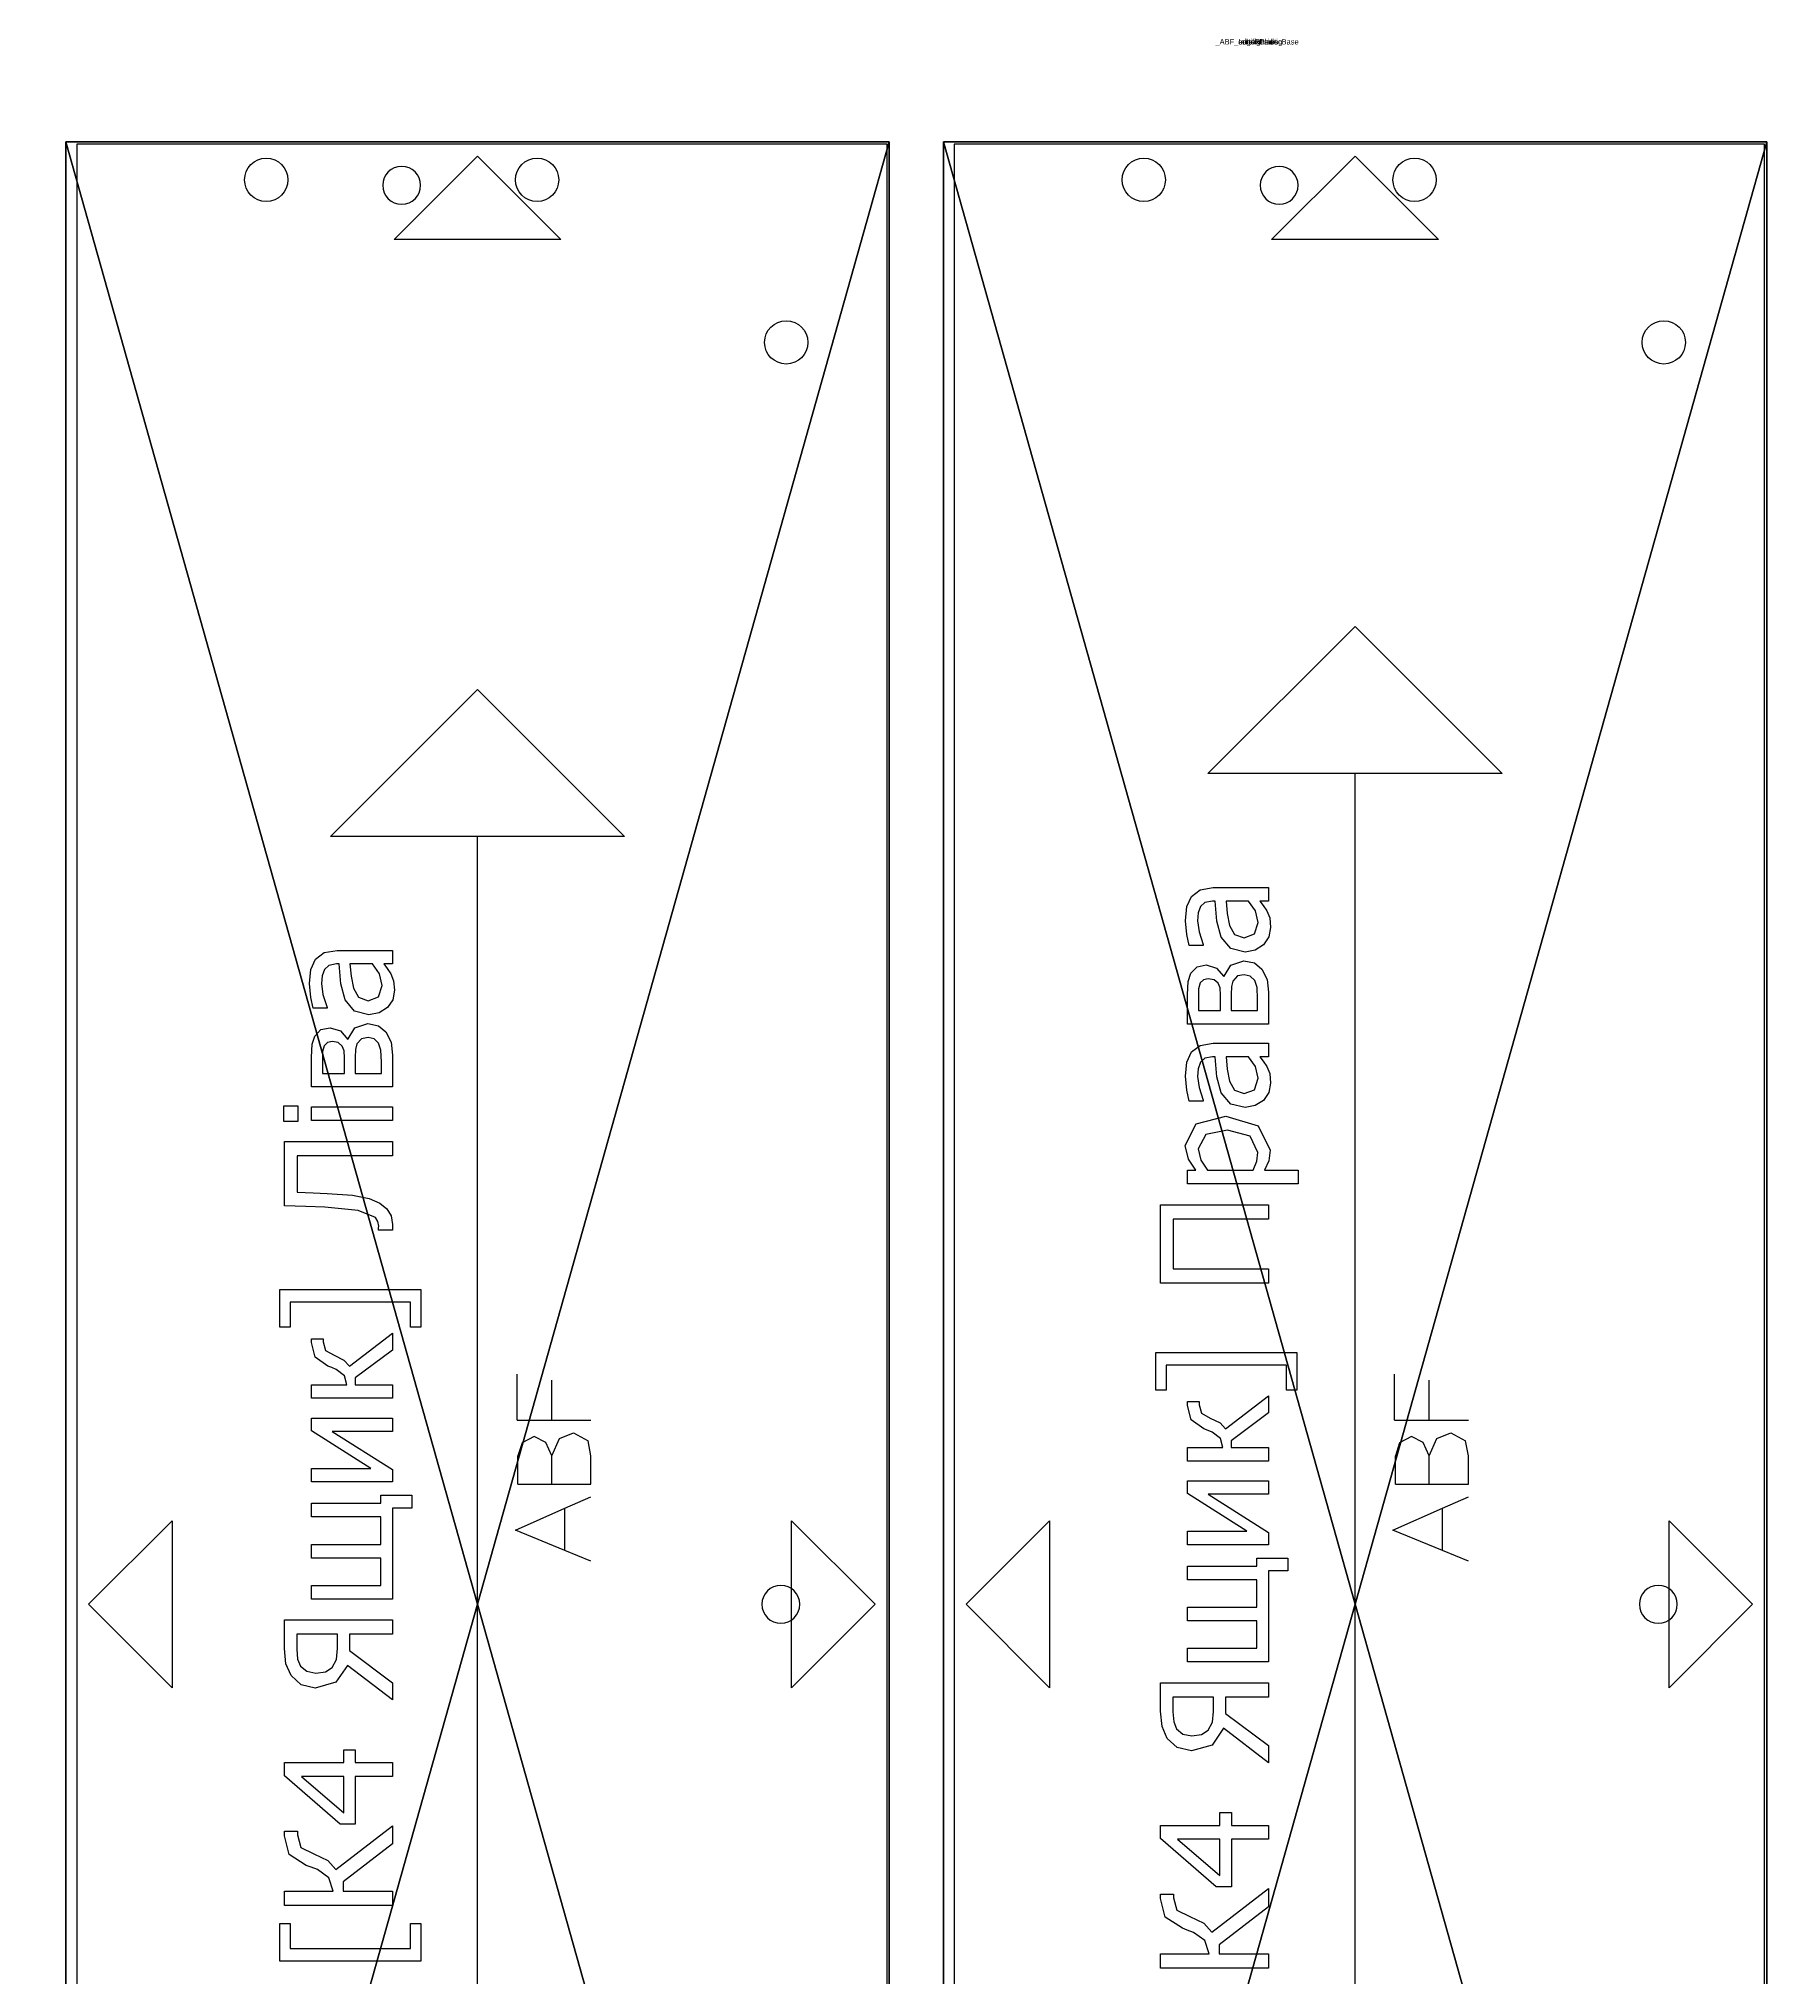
# Model space of a CAD drawing. Header units: millimetres. Extents: x -70178 to 17, y -3145 to 2055.
# Drawn here: x -7323 to -7001.5, y 201.1 to 559.1 of the extents above; entities that cross this region are included whole.
import ezdxf

# ---------------------------------------------------------------- set-up
doc = ezdxf.new("R2010")
doc.units = ezdxf.units.MM
doc.header["$LTSCALE"] = 25.4
doc.layers.get('0').update_dxf_attribs({"true_color": 0xffffff})
for name, color, linetype, true_color in [('ABF_cuttingLines', 34, 'Continuous', 0xaa4400), ('ABF_edgeBanding', 32, 'Continuous', 0xcc6600), ('ABF_Label', 253, 'Continuous', 0x9999cc), ('D7-DEPTHF-$44817', 252, 'Continuous', 0x777799), ('D8-DEPTH12-$38878', 36, 'Continuous', 0x664400)]:
    doc.layers.add(name, color=color, linetype=linetype, true_color=true_color)

# ---------------------------------------------------------------- blocks, each defined once
blk = doc.blocks.new('Group99#1')
at = {"layer": 'D8-DEPTH12-$38878', "color": 0, "extrusion": (0, 0, -1)}
blk.add_circle((0, -9), 4, dxfattribs=at)
blk = doc.blocks.new('Group103#1')
at = {"layer": 'D8-DEPTH12-$38878', "color": 0, "extrusion": (0, 0, -1)}
blk.add_circle((0, -9), 4, dxfattribs=at)
blk = doc.blocks.new('Group105#2')
at = {"layer": 'D7-DEPTHF-$44817', "color": 0}
blk.add_circle((0, -8, 16), 3.5, dxfattribs=at)
blk = doc.blocks.new('Group109#1')
at = {"layer": 'D8-DEPTH12-$38878', "color": 0, "extrusion": (0, 0, -1)}
blk.add_circle((-9, 0), 4, dxfattribs=at)
blk = doc.blocks.new('Group120#1')
at = {"layer": 'D7-DEPTHF-$44817', "color": 0}
blk.add_circle((8, 0, 16), 3.5, dxfattribs=at)
blk = doc.blocks.new('Group1127#1')
at = {"layer": 'ABF_Label', "color": 0}
for p, q in [((-44.01, 10.47), (-44.01, 23.51)), ((-44.01, 23.51), (-42.27, 23.51)), ((-42.27, 23.51), (-42.27, 17.63)), ((-37.84, 22.94), (-35.58, 23.51)), ((-35.58, 23.51), (-35.05, 23.51)), ((-35.05, 23.51), (-35.05, 21.96)), ((-34.17, 16.79), (-28.34, 23.51)), ((-28.34, 23.51), (-26.73, 23.51)), ((-26.73, 23.51), (-26.73, 16.35)), ((-14.77, 23.33), (-12.93, 23.51)), ((-12.93, 23.51), (-9.48, 23.51)), ((-9.48, 23.51), (-9.48, 10.47)), ((25.91, 22.84), (25.91, 24.09)), ((25.91, 24.09), (30.47, 24.09)), ((30.47, 24.09), (30.47, 7.03)), ((38.85, 10.47), (38.85, 23.51)), ((38.85, 23.51), (48.32, 23.51)), ((48.32, 23.51), (48.32, 10.47)), ((-39.18, 20.88), (-37.84, 22.94)), ((-36.98, 21.54), (-37.77, 19.97)), ((-35.49, 21.96), (-36.98, 21.54)), ((-35.05, 21.96), (-35.49, 21.96)), ((-28.41, 21.45), (-32.81, 16.35)), ((-28.41, 16.35), (-28.41, 21.45)), ((-17.74, 19.79), (-17.32, 21.52)), ((-17.32, 21.52), (-16.23, 22.72)), ((-16.23, 22.72), (-14.77, 23.33)), ((-15.06, 21.57), (-15.69, 20.81)), ((-14.23, 21.92), (-15.06, 21.57)), ((-13.02, 22.02), (-14.23, 21.92)), ((-11.22, 22.02), (-13.02, 22.02)), ((-11.22, 17.1), (-11.22, 22.02)), ((28.93, 22.84), (25.91, 22.84)), ((28.93, 8.29), (28.93, 22.84)), ((46.58, 21.97), (40.58, 21.97)), ((40.58, 21.97), (40.58, 10.47)), ((46.58, 10.47), (46.58, 21.97)), ((-40.65, 18.15), (-39.67, 19.53)), ((-39.67, 19.53), (-39.39, 20.28)), ((-39.39, 20.28), (-39.18, 20.88)), ((-37.77, 19.97), (-38.58, 18.27)), ((-17.02, 17.29), (-17.74, 19.79)), ((-15.69, 20.81), (-15.92, 19.73)), ((-15.92, 19.73), (-15.76, 18.57)), ((-6.97, 10.47), (-6.97, 20.25)), ((-6.97, 20.25), (-5.32, 20.25)), ((-5.32, 20.25), (-5.32, 11.86)), ((-2, 11.86), (-2, 20.25)), ((-2, 20.25), (-0.35, 20.25)), ((-0.35, 20.25), (-0.35, 11.86)), ((2.96, 11.86), (2.96, 20.25)), ((2.96, 20.25), (4.61, 20.25)), ((4.61, 20.25), (4.61, 11.86)), ((7.2, 10.47), (7.2, 20.25)), ((7.2, 20.25), (8.83, 20.25)), ((8.83, 20.25), (8.83, 13.07)), ((8.83, 13.07), (13.39, 20.25)), ((13.39, 20.25), (14.93, 20.25)), ((14.93, 20.25), (14.93, 10.47)), ((17.31, 10.47), (17.31, 20.25)), ((17.31, 20.25), (18.96, 20.25)), ((18.96, 20.25), (18.96, 15.99)), ((21.22, 18.28), (22.29, 19.8)), ((22.29, 19.8), (24.06, 20.25)), ((24.13, 18.83), (23.1, 18.55)), ((24.06, 20.25), (24.51, 20.25)), ((24.51, 18.83), (24.13, 18.83)), ((24.51, 20.25), (24.51, 18.83)), ((50.83, 6.86), (50.83, 20.25)), ((50.83, 20.25), (52.48, 20.25)), ((52.48, 20.25), (52.48, 19.23)), ((52.48, 19.23), (53.84, 20.15)), ((55.07, 18.95), (53.72, 18.64)), ((53.84, 20.15), (55.47, 20.52)), ((56.8, 18.03), (55.07, 18.95)), ((55.47, 20.52), (58.1, 19.19)), ((58.1, 19.19), (59.04, 15.62)), ((60.86, 20.04), (62.16, 20.33)), ((60.86, 18.37), (60.86, 20.04)), ((62.5, 18.86), (60.96, 18.37)), ((62.16, 20.33), (63.85, 20.49)), ((63.84, 19.03), (62.5, 18.86)), ((64.77, 18.97), (63.84, 19.03)), ((63.85, 20.49), (65.55, 20.33)), ((65.55, 18.7), (64.77, 18.97)), ((65.55, 20.33), (66.79, 19.76)), ((66.79, 19.76), (67.59, 18.72)), ((70.16, 10.47), (70.16, 20.25)), ((70.16, 20.25), (73.75, 20.25)), ((73.36, 18.94), (71.79, 18.94)), ((71.79, 18.94), (71.79, 16.26)), ((74.44, 18.91), (73.36, 18.94)), ((73.75, 20.25), (75.33, 20.18)), ((75.14, 18.71), (74.44, 18.91)), ((75.33, 20.18), (76.32, 19.85)), ((76.32, 19.85), (77.08, 19.1)), ((77.08, 19.1), (77.33, 18)), ((79.68, 20.04), (80.99, 20.33)), ((79.68, 18.37), (79.68, 20.04)), ((81.32, 18.86), (79.78, 18.37)), ((80.99, 20.33), (82.67, 20.49)), ((82.66, 19.03), (81.32, 18.86)), ((83.6, 18.97), (82.66, 19.03)), ((82.67, 20.49), (84.37, 20.33)), ((84.37, 18.7), (83.6, 18.97)), ((84.37, 20.33), (85.61, 19.76)), ((85.61, 19.76), (86.41, 18.72)), ((-42.27, 17.63), (-40.65, 18.15)), ((-41.18, 16.44), (-42.27, 16.44)), ((-42.27, 16.44), (-42.27, 10.47)), ((-36.57, 10.47), (-41.18, 16.44)), ((-38.58, 18.27), (-39.65, 17.32)), ((-39.65, 17.32), (-34.36, 10.47)), ((-34.17, 14.95), (-34.17, 16.79)), ((-14.98, 15.91), (-17.02, 17.29)), ((-15.76, 18.57), (-15.24, 17.74)), ((-15.24, 17.74), (-14.27, 17.23)), ((-14.27, 17.23), (-12.95, 17.1)), ((-12.95, 17.1), (-11.22, 17.1)), ((13.3, 17.76), (8.69, 10.47)), ((13.3, 10.47), (13.3, 17.76)), ((20.05, 16.26), (20.81, 17.26)), ((20.81, 17.26), (21.03, 17.77)), ((21.03, 17.77), (21.22, 18.28)), ((22.51, 17.51), (21.94, 16.32)), ((23.1, 18.55), (22.51, 17.51)), ((53.72, 18.64), (52.48, 17.84)), ((52.48, 17.84), (52.48, 12.3)), ((57.34, 15.43), (56.8, 18.03)), ((60.96, 18.37), (60.86, 18.37)), ((61.85, 16.17), (63.79, 16.69)), ((63.79, 16.69), (66.21, 16.9)), ((66.04, 18.15), (65.55, 18.7)), ((66.21, 17.22), (66.04, 18.15)), ((66.21, 16.9), (66.21, 17.22)), ((67.59, 18.72), (67.85, 17.16)), ((67.85, 17.16), (67.85, 10.47)), ((74.54, 16.31), (75.1, 16.55)), ((75.1, 16.55), (75.51, 17.03)), ((75.53, 18.32), (75.14, 18.71)), ((75.51, 17.03), (75.64, 17.74)), ((75.64, 17.74), (75.53, 18.32)), ((76.94, 16.74), (75.92, 15.88)), ((77.33, 18), (76.94, 16.74)), ((79.78, 18.37), (79.68, 18.37)), ((80.67, 16.17), (82.62, 16.69)), ((82.62, 16.69), (85.03, 16.9)), ((84.86, 18.15), (84.37, 18.7)), ((85.03, 17.22), (84.86, 18.15)), ((85.03, 16.9), (85.03, 17.22)), ((86.41, 18.72), (86.67, 17.16)), ((86.67, 17.16), (86.67, 10.47)), ((-28.41, 14.95), (-34.17, 14.95)), ((-32.81, 16.35), (-28.41, 16.35)), ((-28.41, 10.47), (-28.41, 14.95)), ((-26.73, 16.35), (-25.18, 16.35)), ((-25.18, 14.95), (-26.73, 14.95)), ((-26.73, 14.95), (-26.73, 10.47)), ((-25.18, 16.35), (-25.18, 14.95)), ((-19.17, 10.47), (-14.98, 15.91)), ((-13.19, 15.65), (-17.08, 10.47)), ((-11.22, 15.65), (-13.19, 15.65)), ((-11.22, 10.47), (-11.22, 15.65)), ((18.96, 15.99), (20.05, 16.26)), ((19.78, 14.98), (18.96, 14.98)), ((18.96, 14.98), (18.96, 10.47)), ((23.14, 10.47), (19.78, 14.98)), ((21.94, 16.32), (21.2, 15.67)), ((21.2, 15.67), (25.19, 10.47)), ((56.63, 12.69), (57.34, 15.43)), ((59.04, 15.62), (57.87, 11.72)), ((60.06, 13.3), (60.49, 15.03)), ((60.49, 15.03), (61.85, 16.17)), ((62.19, 14.57), (61.76, 13.41)), ((63.28, 15.19), (62.19, 14.57)), ((64.73, 15.45), (63.28, 15.19)), ((66.21, 15.59), (64.73, 15.45)), ((66.21, 12.88), (66.21, 15.59)), ((71.79, 16.26), (73.68, 16.26)), ((73.73, 14.98), (71.79, 14.98)), ((71.79, 14.98), (71.79, 11.78)), ((73.68, 16.26), (74.54, 16.31)), ((74.7, 14.94), (73.73, 14.98)), ((75.35, 14.76), (74.7, 14.94)), ((75.99, 14.22), (75.35, 14.76)), ((75.92, 15.88), (75.96, 15.82)), ((75.96, 15.82), (77.29, 15)), ((76.13, 13.42), (75.99, 14.22)), ((77.29, 15), (77.83, 13.43)), ((78.88, 13.3), (79.31, 15.03)), ((79.31, 15.03), (80.67, 16.17)), ((81.01, 14.57), (80.58, 13.41)), ((82.1, 15.19), (81.01, 14.57)), ((83.55, 15.45), (82.1, 15.19)), ((85.03, 15.59), (83.55, 15.45)), ((85.03, 12.88), (85.03, 15.59)), ((-5.32, 11.86), (-2, 11.86)), ((-0.35, 11.86), (2.96, 11.86)), ((4.61, 11.86), (5.58, 11.86)), ((5.58, 11.86), (5.58, 8.12)), ((52.48, 12.3), (53.59, 11.87)), ((53.59, 11.87), (54.64, 11.75)), ((54.64, 11.75), (56.63, 12.69)), ((57.87, 11.72), (54.91, 10.27)), ((60.3, 12.06), (60.06, 13.3)), ((60.93, 11.06), (60.3, 12.06)), ((61.76, 13.41), (62.23, 12.14)), ((62.23, 12.14), (63.62, 11.71)), ((63.62, 11.71), (65.03, 12.05)), ((65.03, 12.05), (66.21, 12.88)), ((71.79, 11.78), (73.22, 11.78)), ((73.22, 11.78), (74.59, 11.85)), ((74.59, 11.85), (75.43, 12.13)), ((75.43, 12.13), (75.97, 12.66)), ((75.97, 12.66), (76.13, 13.42)), ((77.56, 12.17), (76.82, 11.25)), ((77.83, 13.43), (77.56, 12.17)), ((79.12, 12.06), (78.88, 13.3)), ((79.75, 11.06), (79.12, 12.06)), ((80.58, 13.41), (81.06, 12.14)), ((81.06, 12.14), (82.44, 11.71)), ((82.44, 11.71), (83.85, 12.05)), ((83.85, 12.05), (85.03, 12.88)), ((-42.27, 10.47), (-44.01, 10.47)), ((-34.36, 10.47), (-36.57, 10.47)), ((-26.73, 10.47), (-28.41, 10.47)), ((-17.08, 10.47), (-19.17, 10.47)), ((-9.48, 10.47), (-11.22, 10.47)), ((4.05, 10.47), (-6.97, 10.47)), ((4.05, 8.12), (4.05, 10.47)), ((8.69, 10.47), (7.2, 10.47)), ((14.93, 10.47), (13.3, 10.47)), ((18.96, 10.47), (17.31, 10.47)), ((25.19, 10.47), (23.14, 10.47)), ((40.58, 10.47), (38.85, 10.47)), ((48.32, 10.47), (46.58, 10.47)), ((53.62, 10.44), (52.48, 10.96)), ((52.48, 10.96), (52.48, 6.86)), ((54.91, 10.27), (53.62, 10.44)), ((61.88, 10.42), (60.93, 11.06)), ((63.03, 10.2), (61.88, 10.42)), ((64.17, 10.32), (63.03, 10.2)), ((65.02, 10.67), (64.17, 10.32)), ((65.67, 11.09), (65.02, 10.67)), ((66.21, 11.51), (65.67, 11.09)), ((66.21, 10.47), (66.21, 11.51)), ((67.85, 10.47), (66.21, 10.47)), ((74.01, 10.47), (70.16, 10.47)), ((75.57, 10.63), (74.01, 10.47)), ((76.82, 11.25), (75.57, 10.63)), ((80.71, 10.42), (79.75, 11.06)), ((81.85, 10.2), (80.71, 10.42)), ((83, 10.32), (81.85, 10.2)), ((83.84, 10.67), (83, 10.32)), ((84.49, 11.09), (83.84, 10.67)), ((85.03, 11.51), (84.49, 11.09)), ((85.03, 10.47), (85.03, 11.51)), ((86.67, 10.47), (85.03, 10.47)), ((5.58, 8.12), (4.05, 8.12)), ((25.91, 7.03), (25.91, 8.29)), ((25.91, 8.29), (28.93, 8.29)), ((30.47, 7.03), (25.91, 7.03)), ((52.48, 6.86), (50.83, 6.86)), ((-67.44, 0), (100.46, 0)), ((6.49, -10.57), (8.95, -4.58)), ((8.95, -4.58), (11.61, -10.57)), ((14.53, -4.88), (17.96, -4.88)), ((14.53, -4.88), (14.53, -8.98)), ((19.51, -5.38), (17.96, -4.88)), ((20.29, -6.84), (19.51, -5.38)), ((19.55, -8.25), (20.29, -6.84)), ((22.27, -4.79), (22.27, -8.97)), ((22.27, -4.79), (27.81, -4.79)), ((14.53, -8.98), (14.53, -13.72)), ((14.53, -8.98), (17.96, -8.98)), ((17.96, -8.98), (19.55, -8.25)), ((17.96, -8.98), (20.04, -9.9)), ((22.27, -8.97), (27.09, -8.97)), ((22.27, -8.97), (22.27, -13.72)), ((5.21, -13.72), (6.49, -10.57)), ((6.49, -10.57), (11.61, -10.57)), ((11.61, -10.57), (13.01, -13.72)), ((20.74, -11.59), (19.76, -13.36)), ((20.04, -9.9), (20.74, -11.59)), ((14.53, -13.72), (17.96, -13.72)), ((17.96, -13.72), (19.76, -13.36))]:
    blk.add_line(p, q, dxfattribs=at)
blk.add_polyline3d([(100.46, 17.78, 0), (118.24, 0, 0), (100.46, -17.78, 0), (100.46, 17.78, 0)], close=True, dxfattribs=at)
blk = doc.blocks.new('Group1437#1')
at = {"layer": 'ABF_cuttingLines', "color": 0}
blk.add_polyline3d([(-558.74, -18.4, 0), (-558.74, -557.6, 0), (-409.14, -557.6, 0), (-409.14, -18.4, 0), (-558.74, -18.4, 0)], close=True, dxfattribs=at)
blk = doc.blocks.new('Group1438#1')
at = {"layer": 'ABF_edgeBanding', "color": 0}
for points in [[(-484.74, -20.6, 0), (-469.34, -36.01, 0), (-500.15, -36.01, 0), (-484.74, -20.6, 0)], [(-556.54, -288, 0), (-541.13, -272.59, 0), (-541.13, -303.41, 0), (-556.54, -288, 0)], [(-411.34, -288, 0), (-426.75, -303.41, 0), (-426.75, -272.59, 0), (-411.34, -288, 0)]]:
    blk.add_polyline3d(points, close=True, dxfattribs=at)
blk = doc.blocks.new('_____#152')
at = {"color": 0}
for p, q in [((-560.74, -18, 16), (-408.74, -18, 16)), ((-560.74, -558, 16), (-560.74, -18, 16)), ((-560.74, -18), (-408.74, -18)), ((-560.74, -558), (-560.74, -18)), ((-560.74, -18, 16), (-408.74, -18, 16)), ((-560.74, -18), (-408.74, -18)), ((-560.74, -18, 16), (-560.74, -18)), ((-560.74, -558, 16), (-560.74, -18, 16)), ((-560.74, -18, 16), (-560.74, -18)), ((-560.74, -558), (-560.74, -18)), ((-408.74, -18, 16), (-408.74, -558, 16)), ((-408.74, -18), (-408.74, -558)), ((-408.74, -18, 16), (-408.74, -18)), ((-408.74, -18, 16), (-408.74, -558, 16)), ((-408.74, -18), (-408.74, -558)), ((-408.74, -18, 16), (-408.74, -18))]:
    blk.add_line(p, q, dxfattribs=at)
at = {"color": 0, "extrusion": (0, 0, -1), "rotation": 180}
for name, p in [('Group99#1', (523.74, -34, -16)), ('Group105#2', (498.74, -34, -16)), ('Group103#1', (473.74, -34, -16))]:
    blk.add_blockref(name, p, dxfattribs=at)
at = {"color": 0, "extrusion": (0, 0, -1)}
ref = blk.add_blockref('Group120#1', (436.74, -288, -16), dxfattribs=dict(at, rotation=180))
ref.add_attrib('Skp_GroupInstanceName', '_ABF_screwInside', (0, 0), dxfattribs={"height": 1})
ref = blk.add_blockref('Group109#1', (436.74, -55, -16), dxfattribs=dict(at, rotation=180))
ref.add_attrib('Skp_GroupInstanceName', '_ABF_minifixPlasticBase', (0, 0), dxfattribs={"height": 1})
at = {"layer": 'ABF_cuttingLines', "color": 0}
blk.add_blockref('Group1437#1', (0, 0, 16), dxfattribs=at)
at = {"layer": 'ABF_edgeBanding', "color": 0}
blk.add_blockref('Group1438#1', (0, 0, 16), dxfattribs=at)
at = {"layer": 'ABF_Label', "color": 0, "xscale": 1.526814436209309, "yscale": 1.526814436209309, "rotation": 90}
blk.add_blockref('Group1127#1', (-484.74, -288, 16), dxfattribs=at)
at = {"color": 7, "true_color": 0xffffff}
mesh = blk.add_polyface(dxfattribs=at)
corners = [(-408.74, -558, 16), (-560.74, -18, 16), (-560.74, -558, 16), (-408.74, -18, 16)]
mesh.append_faces([[corners[k] for k in face] for face in [(0, 1, 2), (1, 0, 3)]], dxfattribs={"vtx0": -1, "color": 7})
at = {"color": 0}
mesh = blk.add_polyface(dxfattribs=at)
corners = [(-408.74, -18), (-560.74, -558), (-560.74, -18), (-408.74, -558)]
mesh.append_faces([[corners[k] for k in face] for face in [(0, 1, 2), (1, 0, 3)]], dxfattribs={"vtx0": -1, "color": 0})
mesh = blk.add_polyface(dxfattribs=at)
corners = [(-560.74, -18, 16), (-408.74, -18), (-560.74, -18), (-408.74, -18, 16)]
mesh.append_faces([[corners[k] for k in face] for face in [(0, 1, 2), (1, 0, 3)]], dxfattribs={"vtx0": -1, "color": 0})
mesh = blk.add_polyface(dxfattribs=at)
corners = [(-560.74, -18, 16), (-560.74, -558), (-560.74, -558, 16), (-560.74, -18)]
mesh.append_faces([[corners[k] for k in face] for face in [(0, 1, 2), (1, 0, 3)]], dxfattribs={"vtx0": -1, "color": 0})
mesh = blk.add_polyface(dxfattribs=at)
corners = [(-408.74, -18), (-408.74, -558, 16), (-408.74, -558), (-408.74, -18, 16)]
mesh.append_faces([[corners[k] for k in face] for face in [(0, 1, 2), (1, 0, 3)]], dxfattribs={"vtx0": -1, "color": 0})
blk = doc.blocks.new('Group73#2')
at = {"layer": 'D8-DEPTH12-$38878', "color": 0}
blk.add_circle((0, 9), 4, dxfattribs=at)
blk = doc.blocks.new('Group77#1')
at = {"layer": 'D8-DEPTH12-$38878', "color": 0}
blk.add_circle((0, 9), 4, dxfattribs=at)
blk = doc.blocks.new('Group84#1')
at = {"layer": 'D7-DEPTHF-$44817', "color": 0, "extrusion": (0, 0, -1)}
blk.add_circle((0, 8, 16), 3.5, dxfattribs=at)
blk = doc.blocks.new('Group121#1')
at = {"layer": 'D8-DEPTH12-$38878', "color": 0}
blk.add_circle((9, 0), 4, dxfattribs=at)
blk = doc.blocks.new('Group123#2')
at = {"layer": 'D7-DEPTHF-$44817', "color": 0, "extrusion": (0, 0, -1)}
blk.add_circle((-8, 0, 16), 3.5, dxfattribs=at)
blk = doc.blocks.new('Group1130#1')
at = {"layer": 'ABF_Label', "color": 0}
for p, q in [((-43.15, 6.86), (-43.15, 23.92)), ((-43.15, 23.92), (-38.59, 23.92)), ((-38.59, 23.92), (-38.59, 22.67)), ((33.51, 22.67), (33.51, 23.92)), ((33.51, 23.92), (38.06, 23.92)), ((38.06, 23.92), (38.06, 6.86)), ((-38.59, 22.67), (-41.62, 22.67)), ((-41.62, 22.67), (-41.62, 8.11)), ((-36.41, 10.29), (-36.41, 23.33)), ((-36.41, 23.33), (-34.68, 23.33)), ((-34.68, 23.33), (-34.68, 17.46)), ((-31.59, 20.71), (-30.25, 22.77)), ((-30.25, 22.77), (-27.99, 23.33)), ((-29.39, 21.37), (-30.18, 19.79)), ((-27.89, 21.78), (-29.39, 21.37)), ((-27.99, 23.33), (-27.45, 23.33)), ((-27.45, 21.78), (-27.89, 21.78)), ((-27.45, 23.33), (-27.45, 21.78)), ((-26.58, 16.62), (-20.74, 23.33)), ((-20.81, 21.27), (-25.21, 16.18)), ((-20.81, 16.18), (-20.81, 21.27)), ((-20.74, 23.33), (-19.13, 23.33)), ((-19.13, 23.33), (-19.13, 16.18)), ((-10.15, 19.62), (-9.73, 21.34)), ((-9.73, 21.34), (-8.63, 22.54)), ((-8.63, 22.54), (-7.18, 23.16)), ((-7.47, 21.4), (-8.1, 20.64)), ((-6.63, 21.75), (-7.47, 21.4)), ((-7.18, 23.16), (-5.34, 23.33)), ((-5.43, 21.84), (-6.63, 21.75)), ((-3.62, 21.84), (-5.43, 21.84)), ((-5.34, 23.33), (-1.89, 23.33)), ((-3.62, 16.92), (-3.62, 21.84)), ((-1.89, 23.33), (-1.89, 10.29)), ((36.53, 22.67), (33.51, 22.67)), ((36.53, 8.11), (36.53, 22.67)), ((48.11, 20.74), (48.19, 23.33)), ((48.19, 23.33), (55.95, 23.33)), ((49.82, 21.79), (49.75, 19.86)), ((54.22, 21.79), (49.82, 21.79)), ((54.22, 10.29), (54.22, 21.79)), ((55.95, 23.33), (55.95, 10.29)), ((58.39, 21.71), (58.39, 23.42)), ((58.39, 23.42), (60.26, 23.42)), ((60.26, 21.71), (58.39, 21.71)), ((60.26, 23.42), (60.26, 21.71)), ((-33.06, 17.97), (-32.08, 19.36)), ((-32.08, 19.36), (-31.79, 20.11)), ((-31.79, 20.11), (-31.59, 20.71)), ((-30.18, 19.79), (-30.98, 18.1)), ((-9.42, 17.12), (-10.15, 19.62)), ((-8.1, 20.64), (-8.33, 19.56)), ((-8.33, 19.56), (-8.16, 18.39)), ((0.63, 10.29), (0.63, 20.07)), ((0.63, 20.07), (2.27, 20.07)), ((2.27, 20.07), (2.27, 11.68)), ((5.59, 11.68), (5.59, 20.07)), ((5.59, 20.07), (7.24, 20.07)), ((7.24, 20.07), (7.24, 11.68)), ((10.56, 11.68), (10.56, 20.07)), ((10.56, 20.07), (12.21, 20.07)), ((12.21, 20.07), (12.21, 11.68)), ((14.8, 10.29), (14.8, 20.07)), ((14.8, 20.07), (16.43, 20.07)), ((16.43, 20.07), (16.43, 12.89)), ((16.43, 12.89), (20.98, 20.07)), ((20.98, 20.07), (22.52, 20.07)), ((22.52, 20.07), (22.52, 10.29)), ((24.91, 10.29), (24.91, 20.07)), ((24.91, 20.07), (26.55, 20.07)), ((26.55, 20.07), (26.55, 15.82)), ((28.81, 18.1), (29.88, 19.63)), ((29.88, 19.63), (31.66, 20.07)), ((31.66, 20.07), (32.1, 20.07)), ((32.1, 20.07), (32.1, 18.66)), ((48.02, 18.47), (48.11, 20.74)), ((49.75, 19.86), (49.68, 18.17)), ((58.5, 10.29), (58.5, 20.07)), ((58.5, 20.07), (60.15, 20.07)), ((60.15, 20.07), (60.15, 10.29)), ((62.57, 10.29), (62.57, 20.07)), ((62.57, 20.07), (66.16, 20.07)), ((65.76, 18.76), (64.2, 18.76)), ((64.2, 18.76), (64.2, 16.08)), ((66.85, 18.73), (65.76, 18.76)), ((66.16, 20.07), (67.73, 20.01)), ((67.73, 20.01), (68.72, 19.67)), ((68.72, 19.67), (69.49, 18.93)), ((69.49, 18.93), (69.73, 17.82)), ((72.09, 19.86), (73.39, 20.15)), ((72.09, 18.19), (72.09, 19.86)), ((73.39, 20.15), (75.07, 20.31)), ((75.07, 18.86), (73.73, 18.69)), ((75.07, 20.31), (76.77, 20.15)), ((76, 18.79), (75.07, 18.86)), ((76.77, 18.52), (76, 18.79)), ((76.77, 20.15), (78.02, 19.58)), ((78.02, 19.58), (78.81, 18.54)), ((-34.68, 17.46), (-33.06, 17.97)), ((-30.98, 18.1), (-32.06, 17.15)), ((-32.06, 17.15), (-26.77, 10.29)), ((-26.58, 14.78), (-26.58, 16.62)), ((-7.39, 15.74), (-9.42, 17.12)), ((-8.16, 18.39), (-7.64, 17.57)), ((-7.64, 17.57), (-6.68, 17.05)), ((-6.68, 17.05), (-5.36, 16.92)), ((-5.36, 16.92), (-3.62, 16.92)), ((20.89, 17.59), (16.29, 10.29)), ((20.89, 10.29), (20.89, 17.59)), ((27.64, 16.09), (28.41, 17.09)), ((28.41, 17.09), (28.62, 17.6)), ((28.62, 17.6), (28.81, 18.1)), ((30.11, 17.33), (29.53, 16.15)), ((30.69, 18.37), (30.11, 17.33)), ((31.73, 18.66), (30.69, 18.37)), ((32.1, 18.66), (31.73, 18.66)), ((47.63, 14.43), (48.02, 18.47)), ((49.68, 18.17), (49.46, 15.12)), ((67.55, 18.53), (66.85, 18.73)), ((67.51, 16.38), (67.92, 16.85)), ((67.93, 18.15), (67.55, 18.53)), ((67.92, 16.85), (68.04, 17.57)), ((68.04, 17.57), (67.93, 18.15)), ((69.35, 16.57), (68.32, 15.7)), ((69.73, 17.82), (69.35, 16.57)), ((72.18, 18.19), (72.09, 18.19)), ((73.73, 18.69), (72.18, 18.19)), ((73.08, 15.99), (75.02, 16.51)), ((75.02, 16.51), (77.44, 16.73)), ((77.26, 17.98), (76.77, 18.52)), ((77.44, 17.04), (77.26, 17.98)), ((77.44, 16.73), (77.44, 17.04)), ((78.81, 18.54), (79.08, 16.98)), ((79.08, 16.98), (79.08, 10.29)), ((-33.58, 16.26), (-34.68, 16.26)), ((-34.68, 16.26), (-34.68, 10.29)), ((-28.98, 10.29), (-33.58, 16.26)), ((-20.81, 14.78), (-26.58, 14.78)), ((-25.21, 16.18), (-20.81, 16.18)), ((-20.81, 10.29), (-20.81, 14.78)), ((-19.13, 16.18), (-17.58, 16.18)), ((-17.58, 14.78), (-19.13, 14.78)), ((-19.13, 14.78), (-19.13, 10.29)), ((-17.58, 16.18), (-17.58, 14.78)), ((-11.57, 10.29), (-7.39, 15.74)), ((-5.59, 15.48), (-9.49, 10.29)), ((-3.62, 15.48), (-5.59, 15.48)), ((-3.62, 10.29), (-3.62, 15.48)), ((26.55, 15.82), (27.64, 16.09)), ((27.38, 14.8), (26.55, 14.8)), ((26.55, 14.8), (26.55, 10.29)), ((30.73, 10.29), (27.38, 14.8)), ((29.53, 16.15), (28.79, 15.49)), ((28.79, 15.49), (32.78, 10.29)), ((46.76, 12.34), (47.63, 14.43)), ((49.46, 15.12), (49.06, 13.09)), ((64.2, 16.08), (66.09, 16.08)), ((66.13, 14.8), (64.2, 14.8)), ((64.2, 14.8), (64.2, 11.61)), ((66.09, 16.08), (66.95, 16.14)), ((67.1, 14.77), (66.13, 14.8)), ((66.95, 16.14), (67.51, 16.38)), ((67.76, 14.58), (67.1, 14.77)), ((68.4, 14.04), (67.76, 14.58)), ((68.32, 15.7), (68.37, 15.64)), ((68.37, 15.64), (69.7, 14.83)), ((69.7, 14.83), (70.24, 13.25)), ((71.29, 13.13), (71.72, 14.86)), ((71.72, 14.86), (73.08, 15.99)), ((73.42, 14.39), (72.99, 13.23)), ((74.51, 15.01), (73.42, 14.39)), ((75.95, 15.27), (74.51, 15.01)), ((77.44, 15.42), (75.95, 15.27)), ((77.44, 12.7), (77.44, 15.42)), ((45.25, 10.29), (45.25, 11.97)), ((45.25, 11.97), (45.37, 11.97)), ((45.37, 11.97), (45.52, 11.96)), ((45.52, 11.96), (45.71, 11.95)), ((45.71, 11.95), (46.29, 12.04)), ((46.29, 12.04), (46.76, 12.34)), ((48.51, 11.81), (47.81, 10.98)), ((49.06, 13.09), (48.51, 11.81)), ((67, 11.68), (67.84, 11.96)), ((67.84, 11.96), (68.37, 12.48)), ((68.37, 12.48), (68.54, 13.24)), ((68.54, 13.24), (68.4, 14.04)), ((69.97, 11.99), (69.22, 11.08)), ((70.24, 13.25), (69.97, 11.99)), ((71.53, 11.88), (71.29, 13.13)), ((72.16, 10.89), (71.53, 11.88)), ((72.99, 13.23), (73.46, 11.96)), ((73.46, 11.96), (74.85, 11.54)), ((74.85, 11.54), (76.26, 11.87)), ((76.26, 11.87), (77.44, 12.7)), ((-34.68, 10.29), (-36.41, 10.29)), ((-26.77, 10.29), (-28.98, 10.29)), ((-19.13, 10.29), (-20.81, 10.29)), ((-9.49, 10.29), (-11.57, 10.29)), ((-1.89, 10.29), (-3.62, 10.29)), ((11.64, 10.29), (0.63, 10.29)), ((2.27, 11.68), (5.59, 11.68)), ((7.24, 11.68), (10.56, 11.68)), ((11.64, 7.94), (11.64, 10.29)), ((12.21, 11.68), (13.18, 11.68)), ((13.18, 11.68), (13.18, 7.94)), ((16.29, 10.29), (14.8, 10.29)), ((22.52, 10.29), (20.89, 10.29)), ((26.55, 10.29), (24.91, 10.29)), ((32.78, 10.29), (30.73, 10.29)), ((45.54, 10.28), (45.25, 10.29)), ((45.92, 10.27), (45.54, 10.28)), ((46.96, 10.44), (45.92, 10.27)), ((47.81, 10.98), (46.96, 10.44)), ((55.95, 10.29), (54.22, 10.29)), ((60.15, 10.29), (58.5, 10.29)), ((66.41, 10.29), (62.57, 10.29)), ((64.2, 11.61), (65.62, 11.61)), ((65.62, 11.61), (67, 11.68)), ((67.98, 10.45), (66.41, 10.29)), ((69.22, 11.08), (67.98, 10.45)), ((73.11, 10.25), (72.16, 10.89)), ((74.26, 10.02), (73.11, 10.25)), ((75.4, 10.14), (74.26, 10.02)), ((76.25, 10.49), (75.4, 10.14)), ((76.9, 10.92), (76.25, 10.49)), ((77.44, 11.33), (76.9, 10.92)), ((77.44, 10.29), (77.44, 11.33)), ((79.08, 10.29), (77.44, 10.29)), ((-41.62, 8.11), (-38.59, 8.11)), ((-38.59, 8.11), (-38.59, 6.86)), ((13.18, 7.94), (11.64, 7.94)), ((33.51, 6.86), (33.51, 8.11)), ((33.51, 8.11), (36.53, 8.11)), ((-38.59, 6.86), (-43.15, 6.86)), ((38.06, 6.86), (33.51, 6.86)), ((-59.84, 0), (92.86, 0)), ((6.49, -10.57), (8.95, -4.58)), ((8.95, -4.58), (11.61, -10.57)), ((14.53, -4.88), (17.96, -4.88)), ((14.53, -4.88), (14.53, -8.98)), ((19.51, -5.38), (17.96, -4.88)), ((20.29, -6.84), (19.51, -5.38)), ((19.55, -8.25), (20.29, -6.84)), ((22.27, -4.79), (22.27, -8.97)), ((22.27, -4.79), (27.81, -4.79)), ((14.53, -8.98), (14.53, -13.72)), ((14.53, -8.98), (17.96, -8.98)), ((17.96, -8.98), (19.55, -8.25)), ((17.96, -8.98), (20.04, -9.9)), ((22.27, -8.97), (27.09, -8.97)), ((22.27, -8.97), (22.27, -13.72)), ((5.21, -13.72), (6.49, -10.57)), ((6.49, -10.57), (11.61, -10.57)), ((11.61, -10.57), (13.01, -13.72)), ((20.74, -11.59), (19.76, -13.36)), ((20.04, -9.9), (20.74, -11.59)), ((14.53, -13.72), (17.96, -13.72)), ((17.96, -13.72), (19.76, -13.36))]:
    blk.add_line(p, q, dxfattribs=at)
blk.add_polyline3d([(92.86, 17.78, 0), (110.64, 0, 0), (92.86, -17.78, 0), (92.86, 17.78, 0)], close=True, dxfattribs=at)
blk = doc.blocks.new('Group1439#1')
at = {"layer": 'ABF_cuttingLines', "color": 0}
blk.add_polyline3d([(-595.64, 18.4, 0), (-595.64, 557.6, 0), (-745.24, 557.6, 0), (-745.24, 18.4, 0), (-595.64, 18.4, 0)], close=True, dxfattribs=at)
blk = doc.blocks.new('Group1440#1')
at = {"layer": 'ABF_edgeBanding', "color": 0}
for points in [[(-671.24, 555.4, 0), (-655.84, 539.99, 0), (-686.65, 539.99, 0), (-671.24, 555.4, 0)], [(-743.04, 288, 0), (-727.63, 303.41, 0), (-727.63, 272.59, 0), (-743.04, 288, 0)], [(-597.84, 288, 0), (-613.25, 272.59, 0), (-613.25, 303.41, 0), (-597.84, 288, 0)]]:
    blk.add_polyline3d(points, close=True, dxfattribs=at)
blk = doc.blocks.new('_____#153')
at = {"color": 0}
for p, q in [((-747.24, 558), (-747.24, 18)), ((-595.24, 558), (-747.24, 558)), ((-595.24, 558, 16), (-747.24, 558, 16)), ((-747.24, 558, 16), (-747.24, 18, 16)), ((-595.24, 558), (-747.24, 558)), ((-747.24, 558), (-747.24, 558, 16)), ((-595.24, 558, 16), (-747.24, 558, 16)), ((-747.24, 558), (-747.24, 18)), ((-747.24, 558, 16), (-747.24, 18, 16)), ((-747.24, 558), (-747.24, 558, 16)), ((-595.24, 18), (-595.24, 558)), ((-595.24, 18, 16), (-595.24, 558, 16)), ((-595.24, 18), (-595.24, 558)), ((-595.24, 558), (-595.24, 558, 16)), ((-595.24, 18, 16), (-595.24, 558, 16)), ((-595.24, 558), (-595.24, 558, 16))]:
    blk.add_line(p, q, dxfattribs=at)
for name, p in [('Group73#2', (-710.24, 542, 16)), ('Group77#1', (-660.24, 542, 16)), ('Group84#1', (-685.24, 542, 16)), ('Group121#1', (-623.24, 521, 16)), ('Group123#2', (-623.24, 288, 16))]:
    blk.add_blockref(name, p, dxfattribs=at)
at = {"layer": 'ABF_cuttingLines', "color": 0}
blk.add_blockref('Group1439#1', (0, 0, 16), dxfattribs=at)
at = {"layer": 'ABF_edgeBanding', "color": 0}
blk.add_blockref('Group1440#1', (0, 0, 16), dxfattribs=at)
at = {"layer": 'ABF_Label', "color": 0, "xscale": 1.526814436209309, "yscale": 1.526814436209309, "rotation": 90}
blk.add_blockref('Group1130#1', (-671.24, 288, 16), dxfattribs=at)
at = {"color": 0}
mesh = blk.add_polyface(dxfattribs=at)
corners = [(-595.24, 558), (-747.24, 18), (-747.24, 558), (-595.24, 18)]
mesh.append_faces([[corners[k] for k in face] for face in [(0, 1, 2), (1, 0, 3)]], dxfattribs={"vtx0": -1, "color": 0})
at = {"color": 7, "true_color": 0xffffff}
mesh = blk.add_polyface(dxfattribs=at)
corners = [(-595.24, 18, 16), (-747.24, 558, 16), (-747.24, 18, 16), (-595.24, 558, 16)]
mesh.append_faces([[corners[k] for k in face] for face in [(0, 1, 2), (1, 0, 3)]], dxfattribs={"vtx0": -1, "color": 7})
at = {"color": 0}
mesh = blk.add_polyface(dxfattribs=at)
corners = [(-747.24, 558, 16), (-595.24, 558), (-747.24, 558), (-595.24, 558, 16)]
mesh.append_faces([[corners[k] for k in face] for face in [(0, 1, 2), (1, 0, 3)]], dxfattribs={"vtx0": -1, "color": 0})
mesh = blk.add_polyface(dxfattribs=at)
corners = [(-747.24, 558, 16), (-747.24, 18), (-747.24, 18, 16), (-747.24, 558)]
mesh.append_faces([[corners[k] for k in face] for face in [(0, 1, 2), (1, 0, 3)]], dxfattribs={"vtx0": -1, "color": 0})
mesh = blk.add_polyface(dxfattribs=at)
corners = [(-595.24, 558), (-595.24, 18, 16), (-595.24, 18), (-595.24, 558, 16)]
mesh.append_faces([[corners[k] for k in face] for face in [(0, 1, 2), (1, 0, 3)]], dxfattribs={"vtx0": -1, "color": 0})
blk = doc.blocks.new('Group81#1')
blk = doc.blocks.new('Group85#1')
blk = doc.blocks.new('Group87#2')
blk = doc.blocks.new('Group113#1')
blk = doc.blocks.new('Group1172#1')
blk = doc.blocks.new('Group1441#1')
blk = doc.blocks.new('Group1442#1')
blk = doc.blocks.new('_____#154')
at = {"color": 0, "extrusion": (0, 0, -1)}
ref = blk.add_blockref('Group81#1', (337.24, -542, -16), dxfattribs=dict(at, rotation=180))
ref.add_attrib('Skp_GroupInstanceName', '_ABF_minifixPlasticBase', (0, 0), dxfattribs={"height": 1})
ref = blk.add_blockref('Group99#1', (337.24, -34, -16), dxfattribs=dict(at, rotation=180))
ref.add_attrib('Skp_GroupInstanceName', '_ABF_minifixPlasticBase', (0, 0), dxfattribs={"height": 1})
ref = blk.add_blockref('Group87#2', (312.24, -542, -16), dxfattribs=dict(at, rotation=180))
ref.add_attrib('Skp_GroupInstanceName', '_ABF_screwInside', (0, 0), dxfattribs={"height": 1})
ref = blk.add_blockref('Group105#2', (312.24, -34, -16), dxfattribs=dict(at, rotation=180))
ref.add_attrib('Skp_GroupInstanceName', '_ABF_screwInside', (0, 0), dxfattribs={"height": 1})
ref = blk.add_blockref('Group85#1', (287.24, -542, -16), dxfattribs=dict(at, rotation=180))
ref.add_attrib('Skp_GroupInstanceName', '_ABF_minifixPlasticBase', (0, 0), dxfattribs={"height": 1})
ref = blk.add_blockref('Group103#1', (287.24, -34, -16), dxfattribs=dict(at, rotation=180))
ref.add_attrib('Skp_GroupInstanceName', '_ABF_minifixPlasticBase', (0, 0), dxfattribs={"height": 1})
ref = blk.add_blockref('Group120#1', (250.24, -288, -16), dxfattribs=dict(at, rotation=180))
ref.add_attrib('Skp_GroupInstanceName', '_ABF_screwInside', (0, 0), dxfattribs={"height": 1})
ref = blk.add_blockref('Group109#1', (250.24, -55, -16), dxfattribs=dict(at, rotation=180))
ref.add_attrib('Skp_GroupInstanceName', '_ABF_minifixPlasticBase', (0, 0), dxfattribs={"height": 1})
ref = blk.add_blockref('Group113#1', (250.24, -521, -16), dxfattribs=dict(at, rotation=180))
ref.add_attrib('Skp_GroupInstanceName', '_ABF_minifixPlasticBase', (0, 0), dxfattribs={"height": 1})
at = {"layer": 'ABF_cuttingLines', "color": 0}
ref = blk.add_blockref('Group1441#1', (0, 0, 16), dxfattribs=at)
ref.add_attrib('Skp_GroupInstanceName', '_ABF_cuttingLines', (0, 0), dxfattribs={"layer": '0', "height": 1})
at = {"layer": 'ABF_edgeBanding', "color": 0}
ref = blk.add_blockref('Group1442#1', (0, 0, 16), dxfattribs=at)
ref.add_attrib('Skp_GroupInstanceName', '_ABF_edgeBanding', (0, 0), dxfattribs={"layer": '0', "height": 1})
at = {"layer": 'ABF_Label', "color": 0}
ref = blk.add_blockref('Group1172#1', (-298.24, -288, 16), dxfattribs=dict(at, xscale=1.526814436209309, yscale=1.526814436209309, rotation=90))
ref.add_attrib('Skp_GroupInstanceName', '_ABF_Label', (0, 0), dxfattribs={"layer": '0', "height": 1})
blk = doc.blocks.new('_____#155')
at = {"color": 0}
ref = blk.add_blockref('Group123#2', (-250.24, 288, 16), dxfattribs=at)
ref.add_attrib('Skp_GroupInstanceName', '_ABF_screwInside', (0, 0), dxfattribs={"height": 1})
blk = doc.blocks.new('_48501___EGGER_W_1000_ST9___2800207018__THICKNESS_16')
at = {"color": 0}
for name, p in [('_____#154', (-7105.76, 558)), ('_____#152', (-6595.26, 558)), ('_____#155', (-7267.76, -18)), ('_____#153', (-6570.76, -18))]:
    blk.add_blockref(name, p, dxfattribs=at)

msp = doc.modelspace()

# ---------------------------------------------------------------- block references
at = {"color": 0}
msp.add_blockref('_48501___EGGER_W_1000_ST9___2800207018__THICKNESS_16', (0, 0), dxfattribs=at)

doc.saveas('drawing.dxf')
